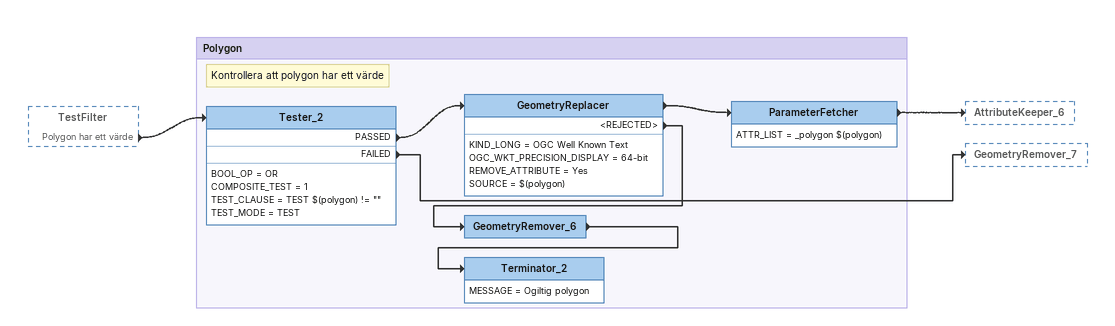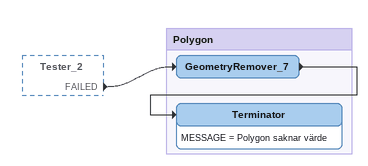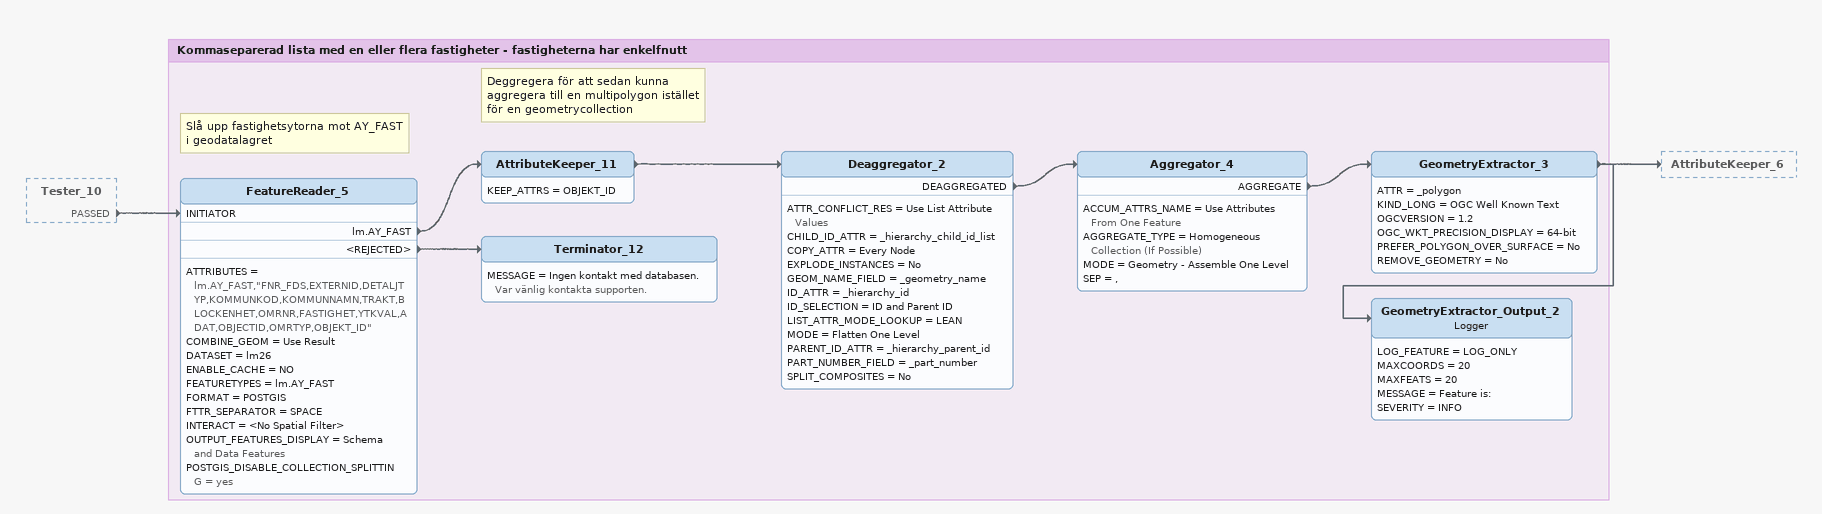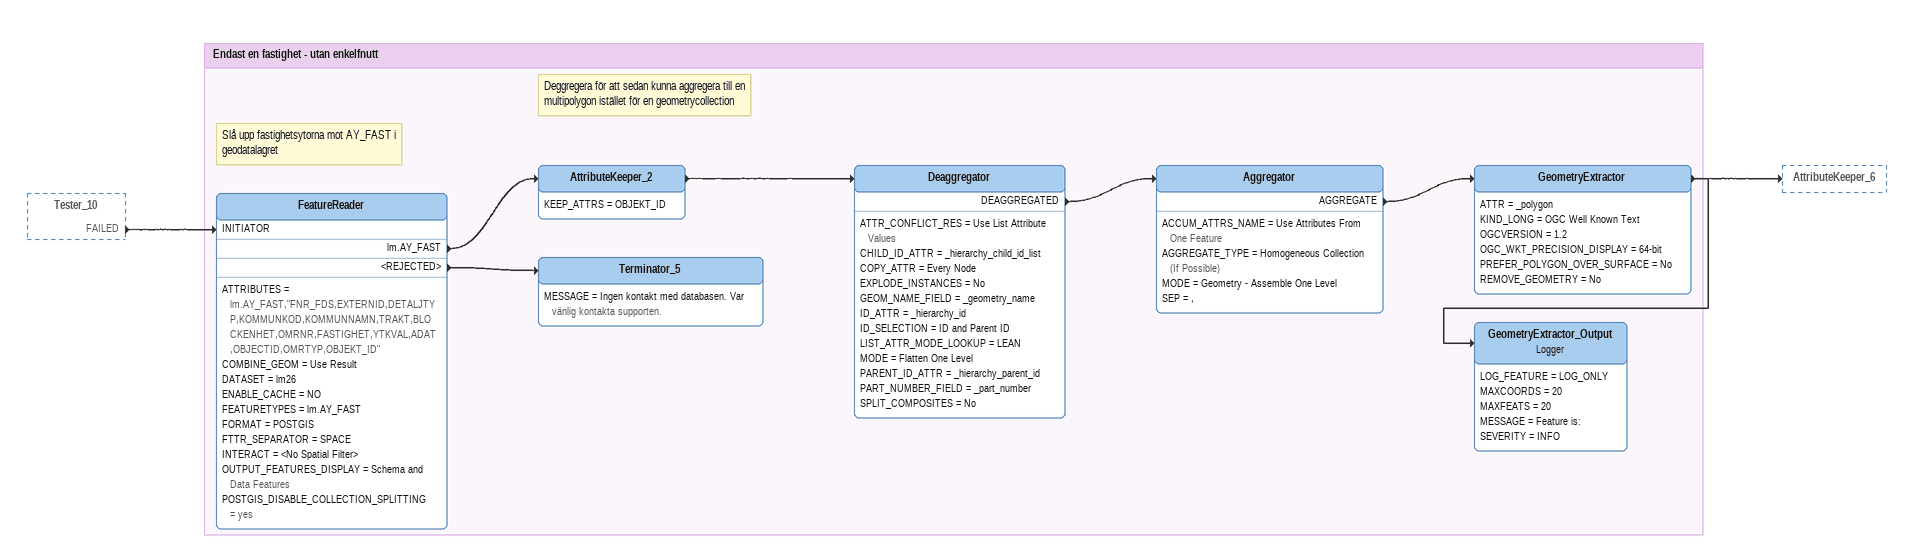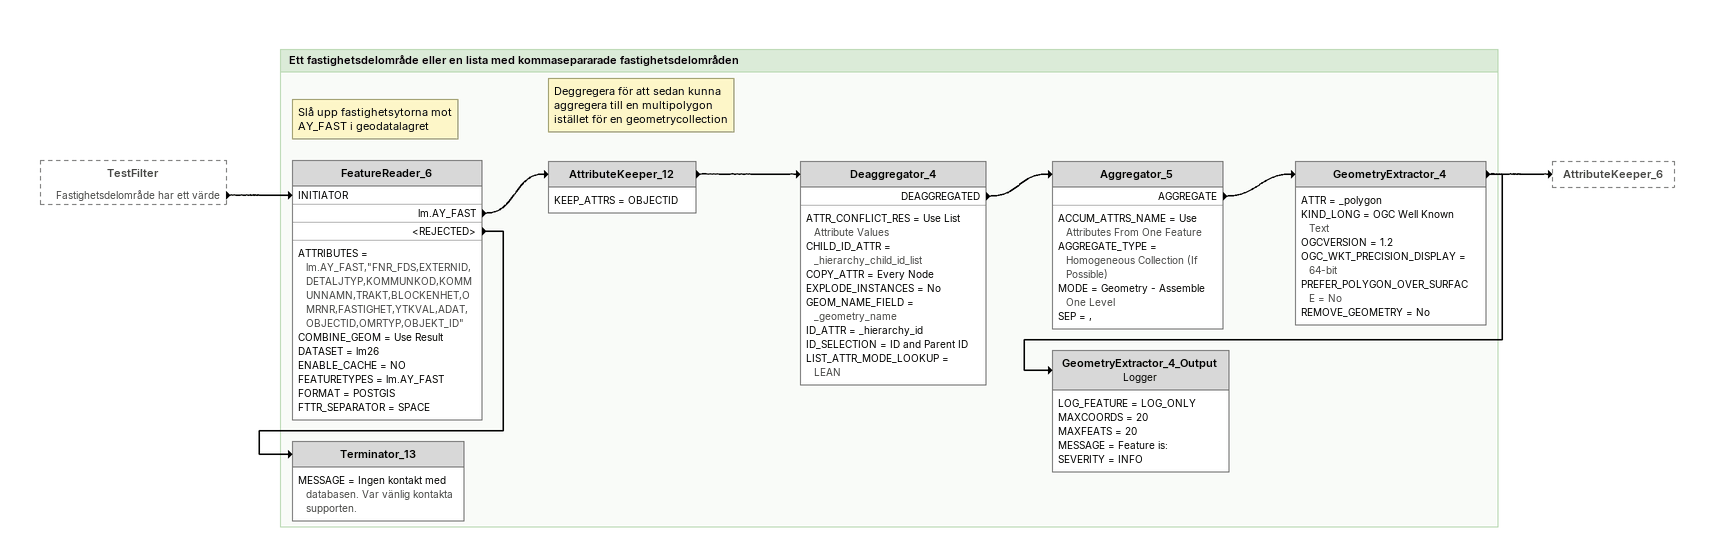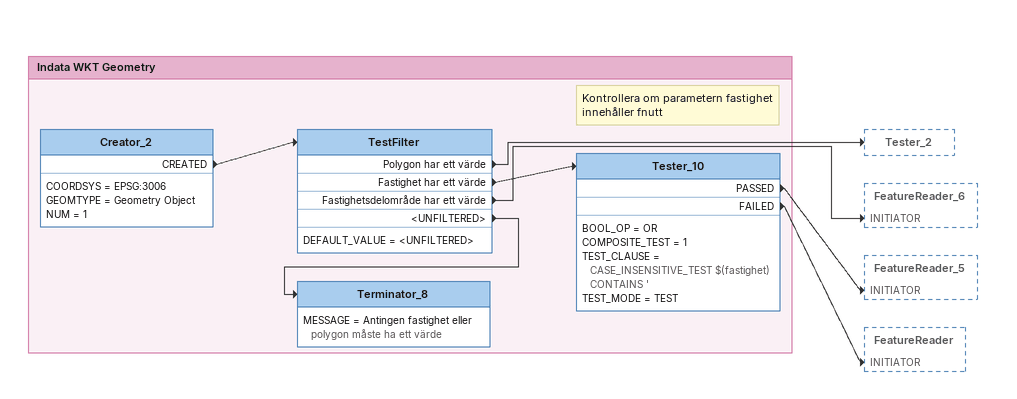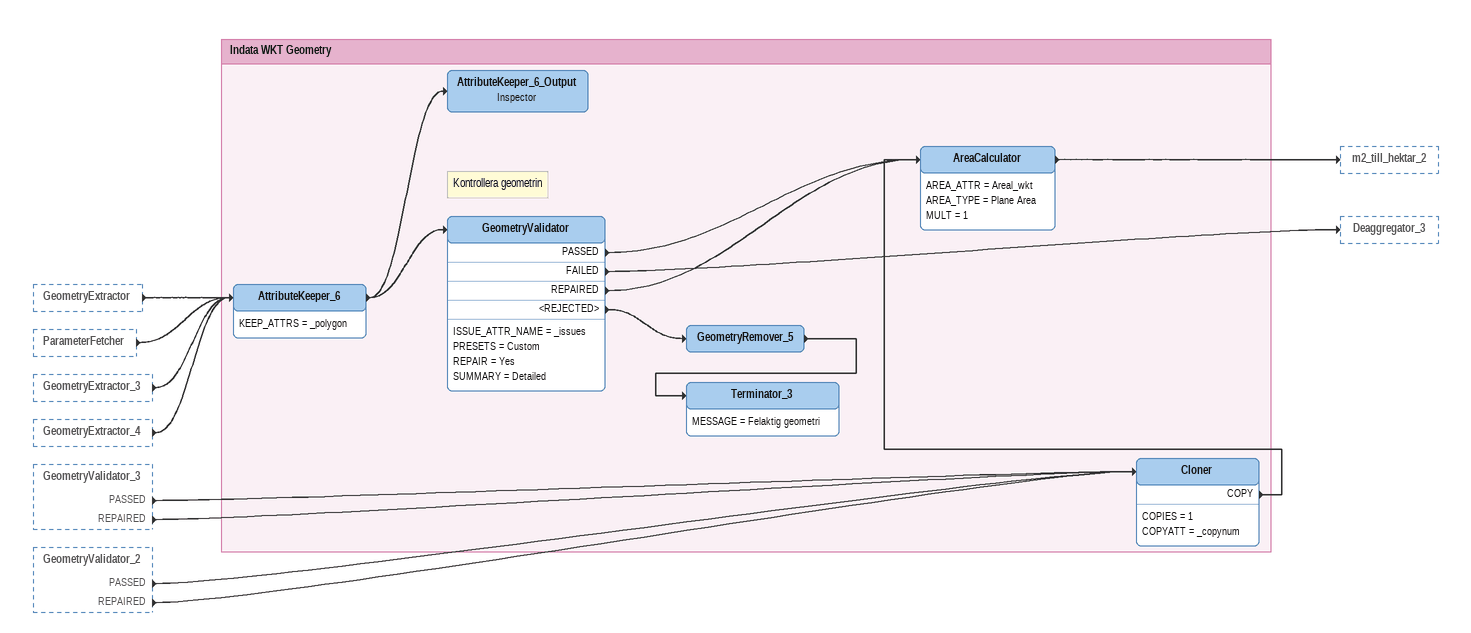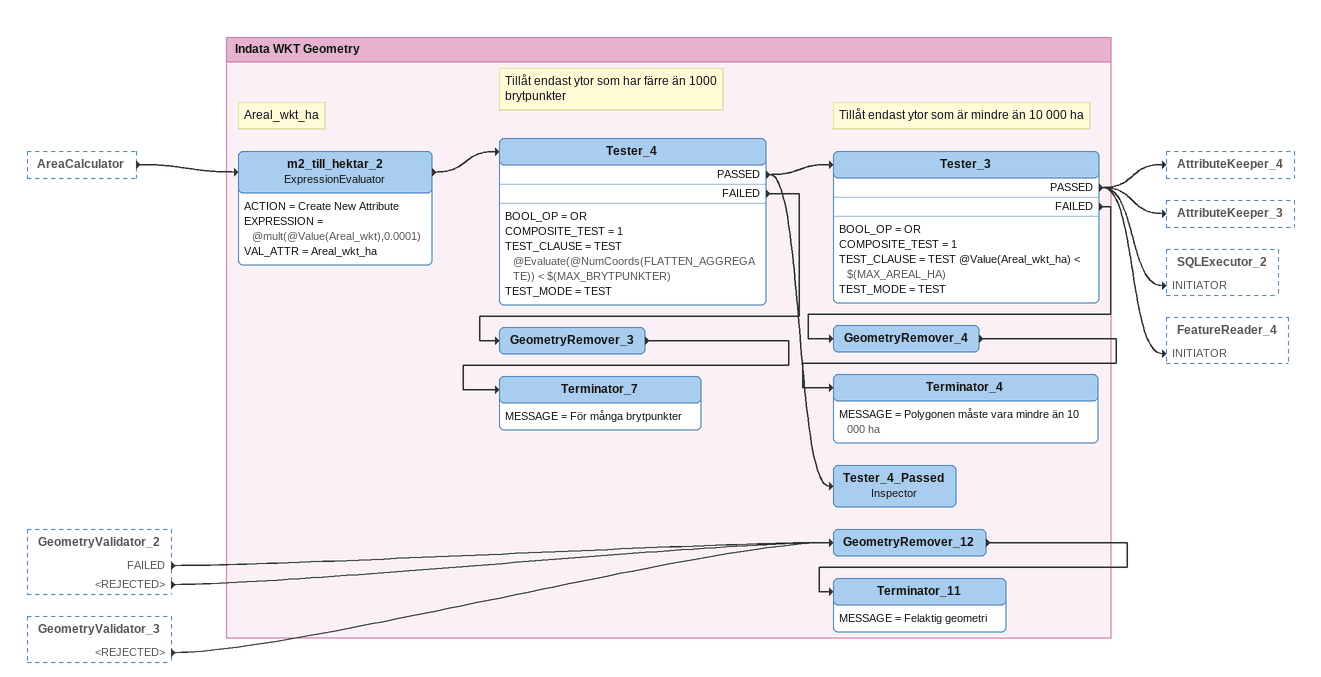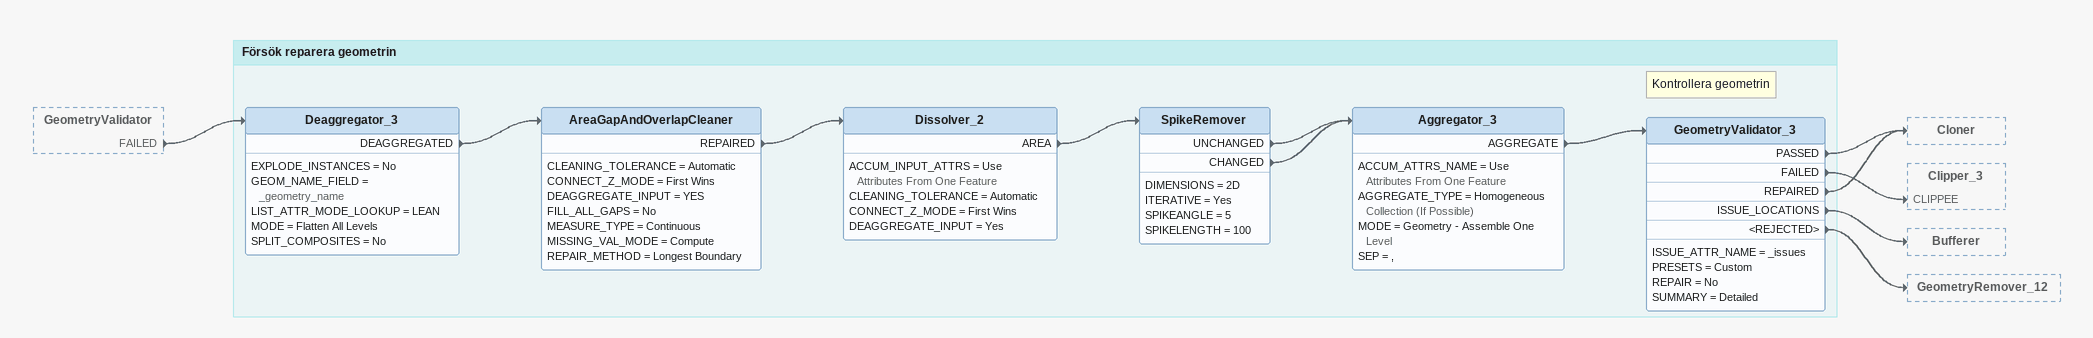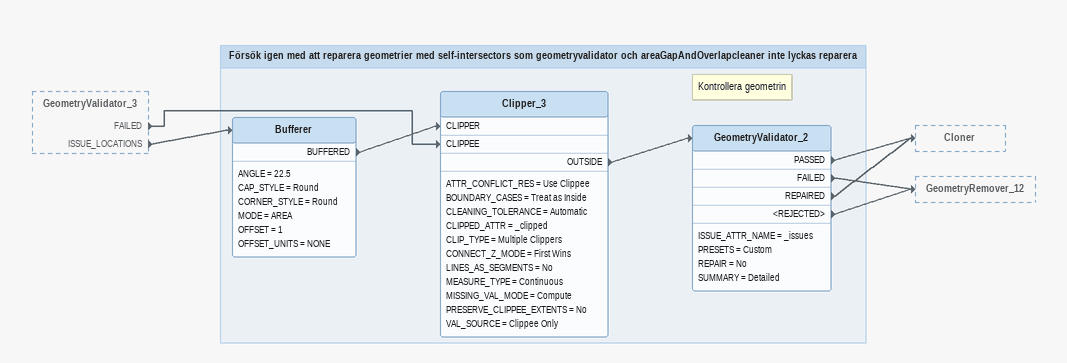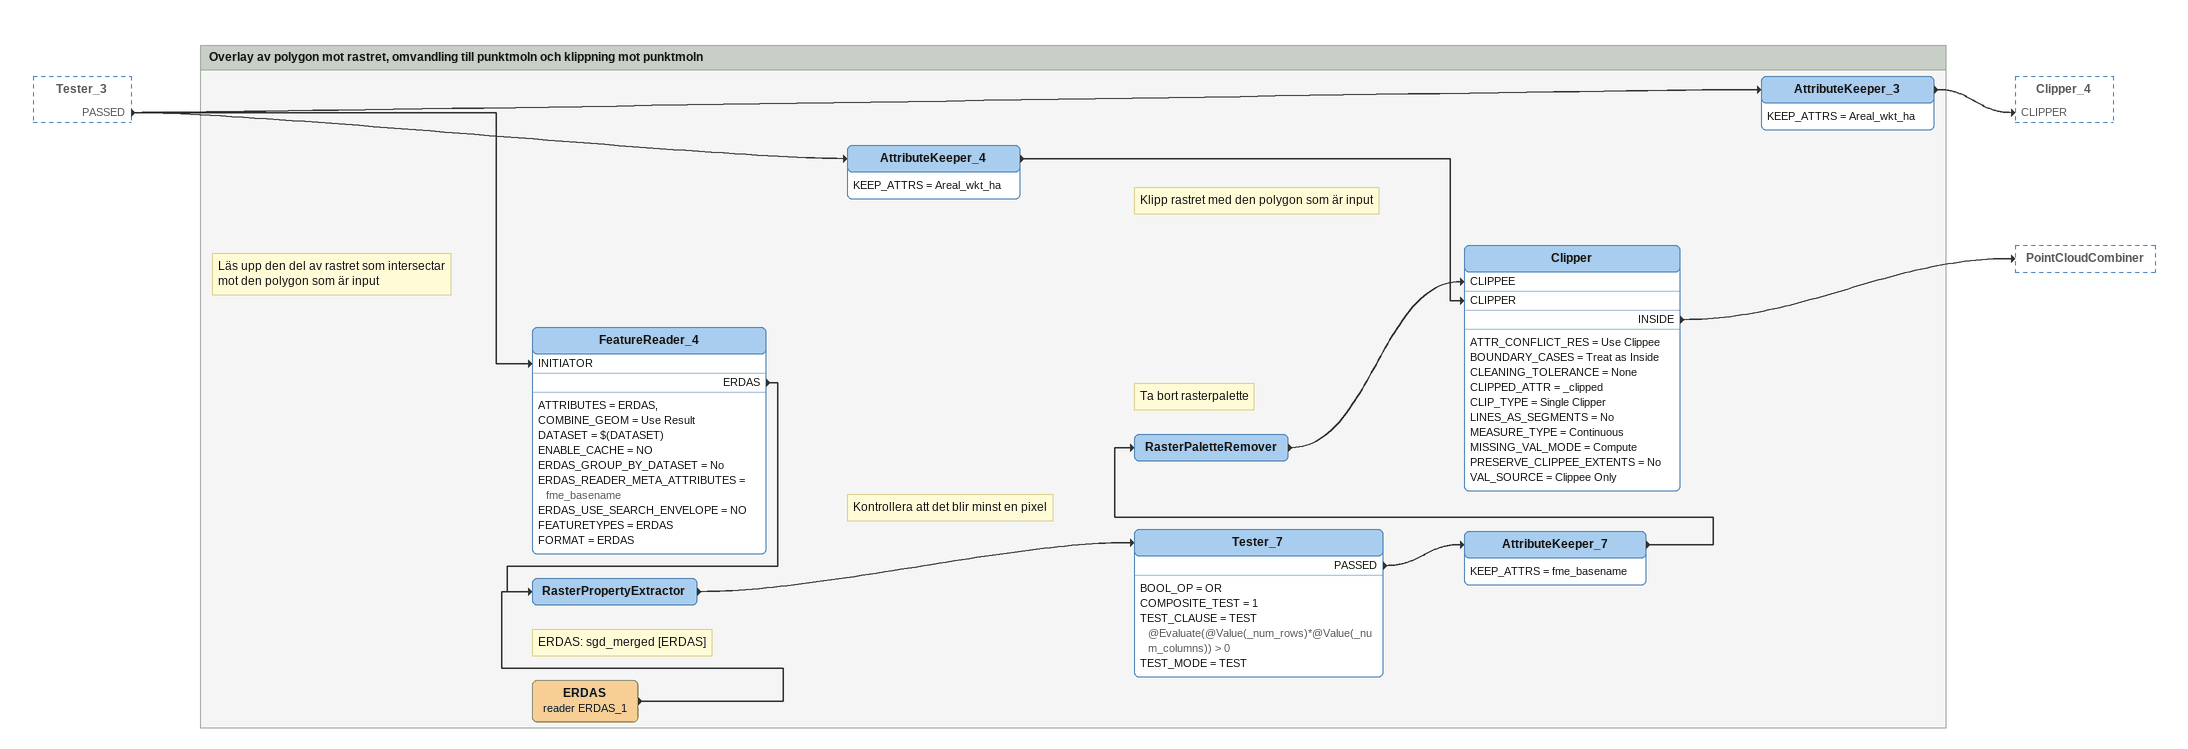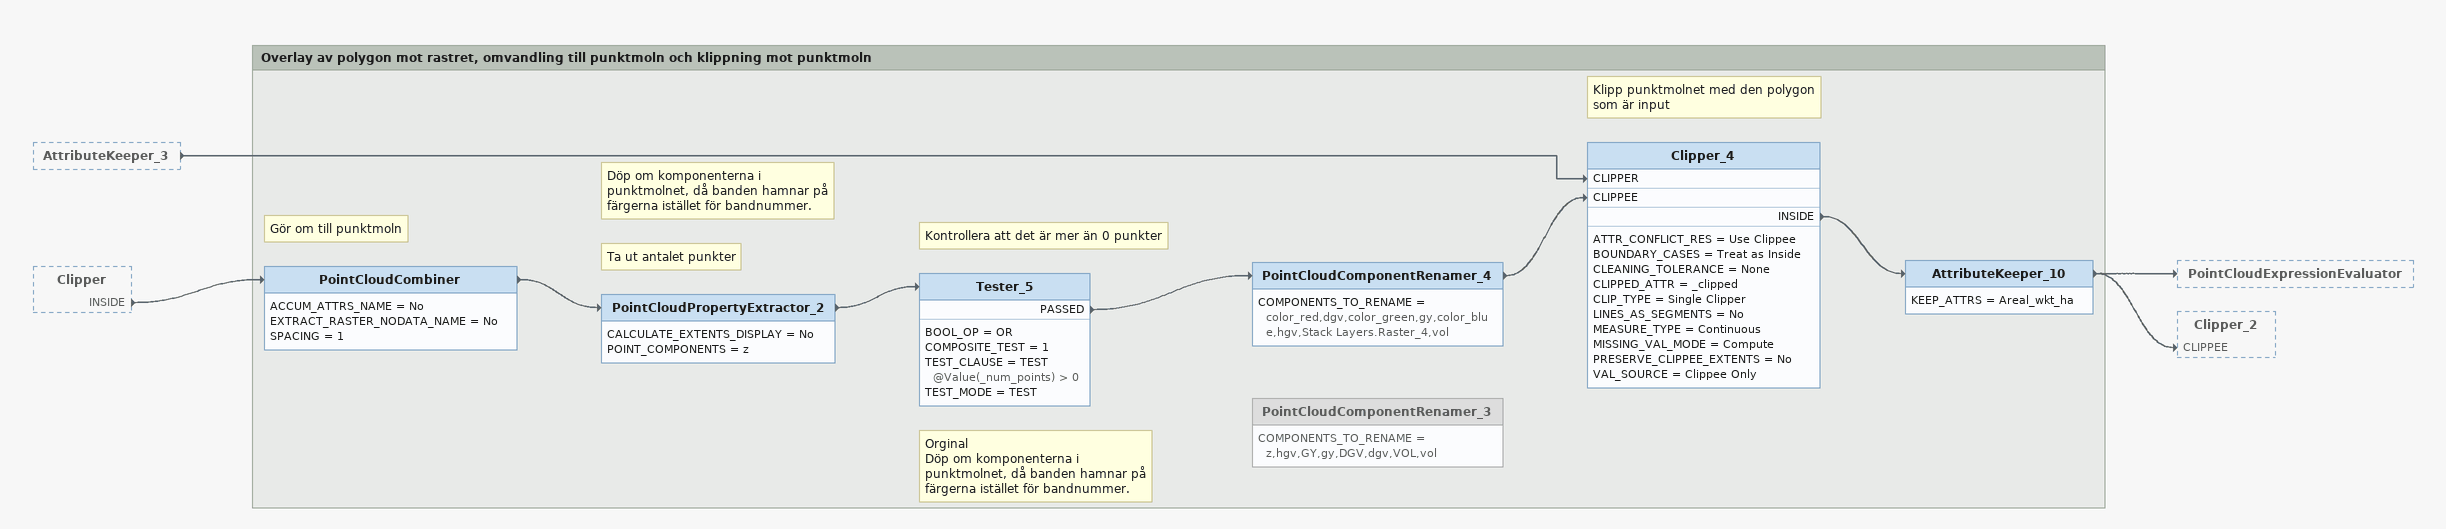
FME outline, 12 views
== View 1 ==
TestFilter [outside]
    Polygon har ett värde -> Tester_2

Bookmark: Polygon
Note: Kontrollera att polygon har ett värde
Tester_2
    BOOL_OP = OR
    COMPOSITE_TEST = 1
    TEST_CLAUSE = TEST $(polygon) != ""
    TEST_MODE = TEST
    PASSED -> GeometryReplacer
    FAILED -> GeometryRemover_7
GeometryReplacer
    KIND_LONG = OGC Well Known Text
    OGC_WKT_PRECISION_DISPLAY = 64-bit
    REMOVE_ATTRIBUTE = Yes
    SOURCE = $(polygon)
    -> ParameterFetcher
    <REJECTED> -> GeometryRemover_6
ParameterFetcher
    ATTR_LIST = _polygon $(polygon)
    -> AttributeKeeper_6
GeometryRemover_6
    -> Terminator_2
Terminator_2
    MESSAGE = Ogiltig polygon

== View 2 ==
Tester_2 [outside]
    FAILED -> GeometryRemover_7

Bookmark: Polygon
GeometryRemover_7
    -> Terminator
Terminator
    MESSAGE = Polygon saknar värde

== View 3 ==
Tester_10 [outside]
    PASSED -> FeatureReader_5 [INITIATOR]

Bookmark: Kommaseparerad lista med en eller flera fastigheter - fastigheterna har enkelfnutt
Note: Slå upp fastighetsytorna mot AY_FAST i geodatalagret
FeatureReader_5
    ATTRIBUTES = lm.AY_FAST,"FNR_FDS,EXTERNID,DETALJTYP,KOMMUNKOD,KOMMUNNAMN,TRAKT,BLOCKENHET,OMRNR,FASTIGHET,YTKVAL,ADAT,OBJECTID,OMRTYP,OBJEKT_ID"
    COMBINE_GEOM = Use Result
    DATASET = lm26
    ENABLE_CACHE = NO
    FEATURETYPES = lm.AY_FAST
    FORMAT = POSTGIS
    FTTR_SEPARATOR = SPACE
    INTERACT = <No Spatial Filter>
    OUTPUT_FEATURES_DISPLAY = Schema and Data Features
    POSTGIS_DISABLE_COLLECTION_SPLITTING = yes
    lm.AY_FAST -> AttributeKeeper_11
    <REJECTED> -> Terminator_12
AttributeKeeper_11
    KEEP_ATTRS = OBJEKT_ID
    -> Deaggregator_2
Note: Deggregera för att sedan kunna aggregera till en multipolygon istället för en geometrycollection
Deaggregator_2
    ATTR_CONFLICT_RES = Use List Attribute Values
    CHILD_ID_ATTR = _hierarchy_child_id_list
    COPY_ATTR = Every Node
    EXPLODE_INSTANCES = No
    GEOM_NAME_FIELD = _geometry_name
    ID_ATTR = _hierarchy_id
    ID_SELECTION = ID and Parent ID
    LIST_ATTR_MODE_LOOKUP = LEAN
    MODE = Flatten One Level
    PARENT_ID_ATTR = _hierarchy_parent_id
    PART_NUMBER_FIELD = _part_number
    SPLIT_COMPOSITES = No
    DEAGGREGATED -> Aggregator_4
Aggregator_4
    ACCUM_ATTRS_NAME = Use Attributes From One Feature
    AGGREGATE_TYPE = Homogeneous Collection (If Possible)
    MODE = Geometry - Assemble One Level
    SEP = ,
    AGGREGATE -> GeometryExtractor_3
GeometryExtractor_3
    ATTR = _polygon
    KIND_LONG = OGC Well Known Text
    OGCVERSION = 1.2
    OGC_WKT_PRECISION_DISPLAY = 64-bit
    PREFER_POLYGON_OVER_SURFACE = No
    REMOVE_GEOMETRY = No
    -> GeometryExtractor_Output_2
    -> AttributeKeeper_6
GeometryExtractor_Output_2: Logger
    LOG_FEATURE = LOG_ONLY
    MAXCOORDS = 20
    MAXFEATS = 20
    MESSAGE = Feature is:
    SEVERITY = INFO
Terminator_12
    MESSAGE = Ingen kontakt med databasen. Var vänlig kontakta supporten.

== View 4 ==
Tester_10 [outside]
    FAILED -> FeatureReader [INITIATOR]

Bookmark: Endast en fastighet - utan enkelfnutt
Note: Slå upp fastighetsytorna mot AY_FAST i geodatalagret
FeatureReader
    ATTRIBUTES = lm.AY_FAST,"FNR_FDS,EXTERNID,DETALJTYP,KOMMUNKOD,KOMMUNNAMN,TRAKT,BLOCKENHET,OMRNR,FASTIGHET,YTKVAL,ADAT,OBJECTID,OMRTYP,OBJEKT_ID"
    COMBINE_GEOM = Use Result
    DATASET = lm26
    ENABLE_CACHE = NO
    FEATURETYPES = lm.AY_FAST
    FORMAT = POSTGIS
    FTTR_SEPARATOR = SPACE
    INTERACT = <No Spatial Filter>
    OUTPUT_FEATURES_DISPLAY = Schema and Data Features
    POSTGIS_DISABLE_COLLECTION_SPLITTING = yes
    lm.AY_FAST -> AttributeKeeper_2
    <REJECTED> -> Terminator_5
AttributeKeeper_2
    KEEP_ATTRS = OBJEKT_ID
    -> Deaggregator
Note: Deggregera för att sedan kunna aggregera till en multipolygon istället för en geometrycollection
Deaggregator
    ATTR_CONFLICT_RES = Use List Attribute Values
    CHILD_ID_ATTR = _hierarchy_child_id_list
    COPY_ATTR = Every Node
    EXPLODE_INSTANCES = No
    GEOM_NAME_FIELD = _geometry_name
    ID_ATTR = _hierarchy_id
    ID_SELECTION = ID and Parent ID
    LIST_ATTR_MODE_LOOKUP = LEAN
    MODE = Flatten One Level
    PARENT_ID_ATTR = _hierarchy_parent_id
    PART_NUMBER_FIELD = _part_number
    SPLIT_COMPOSITES = No
    DEAGGREGATED -> Aggregator
Aggregator
    ACCUM_ATTRS_NAME = Use Attributes From One Feature
    AGGREGATE_TYPE = Homogeneous Collection (If Possible)
    MODE = Geometry - Assemble One Level
    SEP = ,
    AGGREGATE -> GeometryExtractor
GeometryExtractor
    ATTR = _polygon
    KIND_LONG = OGC Well Known Text
    OGCVERSION = 1.2
    OGC_WKT_PRECISION_DISPLAY = 64-bit
    PREFER_POLYGON_OVER_SURFACE = No
    REMOVE_GEOMETRY = No
    -> AttributeKeeper_6
    -> GeometryExtractor_Output
GeometryExtractor_Output: Logger
    LOG_FEATURE = LOG_ONLY
    MAXCOORDS = 20
    MAXFEATS = 20
    MESSAGE = Feature is:
    SEVERITY = INFO
Terminator_5
    MESSAGE = Ingen kontakt med databasen. Var vänlig kontakta supporten.

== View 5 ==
TestFilter [outside]
    Fastighetsdelområde har ett värde -> FeatureReader_6 [INITIATOR]

Bookmark: Ett fastighetsdelområde eller en lista med kommasepararade fastighetsdelområden
Note: Slå upp fastighetsytorna mot AY_FAST i geodatalagret
FeatureReader_6
    ATTRIBUTES = lm.AY_FAST,"FNR_FDS,EXTERNID,DETALJTYP,KOMMUNKOD,KOMMUNNAMN,TRAKT,BLOCKENHET,OMRNR,FASTIGHET,YTKVAL,ADAT,OBJECTID,OMRTYP,OBJEKT_ID"
    COMBINE_GEOM = Use Result
    DATASET = lm26
    ENABLE_CACHE = NO
    FEATURETYPES = lm.AY_FAST
    FORMAT = POSTGIS
    FTTR_SEPARATOR = SPACE
    lm.AY_FAST -> AttributeKeeper_12
    <REJECTED> -> Terminator_13
AttributeKeeper_12
    KEEP_ATTRS = OBJECTID
    -> Deaggregator_4
Note: Deggregera för att sedan kunna aggregera till en multipolygon istället för en geometrycollection
Deaggregator_4
    ATTR_CONFLICT_RES = Use List Attribute Values
    CHILD_ID_ATTR = _hierarchy_child_id_list
    COPY_ATTR = Every Node
    EXPLODE_INSTANCES = No
    GEOM_NAME_FIELD = _geometry_name
    ID_ATTR = _hierarchy_id
    ID_SELECTION = ID and Parent ID
    LIST_ATTR_MODE_LOOKUP = LEAN
    DEAGGREGATED -> Aggregator_5
Aggregator_5
    ACCUM_ATTRS_NAME = Use Attributes From One Feature
    AGGREGATE_TYPE = Homogeneous Collection (If Possible)
    MODE = Geometry - Assemble One Level
    SEP = ,
    AGGREGATE -> GeometryExtractor_4
GeometryExtractor_4
    ATTR = _polygon
    KIND_LONG = OGC Well Known Text
    OGCVERSION = 1.2
    OGC_WKT_PRECISION_DISPLAY = 64-bit
    PREFER_POLYGON_OVER_SURFACE = No
    REMOVE_GEOMETRY = No
    -> AttributeKeeper_6
    -> GeometryExtractor_4_Output
GeometryExtractor_4_Output: Logger
    LOG_FEATURE = LOG_ONLY
    MAXCOORDS = 20
    MAXFEATS = 20
    MESSAGE = Feature is:
    SEVERITY = INFO
Terminator_13
    MESSAGE = Ingen kontakt med databasen. Var vänlig kontakta supporten.

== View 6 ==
Bookmark: Indata WKT Geometry
Creator_2
    COORDSYS = EPSG:3006
    GEOMTYPE = Geometry Object
    NUM = 1
    CREATED -> TestFilter
TestFilter
    DEFAULT_VALUE = <UNFILTERED>
    Polygon har ett värde -> Tester_2
    Fastighet har ett värde -> Tester_10
    Fastighetsdelområde har ett värde -> FeatureReader_6 [INITIATOR]
    <UNFILTERED> -> Terminator_8
Note: Kontrollera om parametern fastighet innehåller fnutt
Tester_10
    BOOL_OP = OR
    COMPOSITE_TEST = 1
    TEST_CLAUSE = CASE_INSENSITIVE_TEST $(fastighet) CONTAINS '
    TEST_MODE = TEST
    PASSED -> FeatureReader_5 [INITIATOR]
    FAILED -> FeatureReader [INITIATOR]
Terminator_8
    MESSAGE = Antingen fastighet eller polygon måste ha ett värde

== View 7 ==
GeometryExtractor [outside]
    -> AttributeKeeper_6
ParameterFetcher [outside]
    -> AttributeKeeper_6
GeometryExtractor_3 [outside]
    -> AttributeKeeper_6
GeometryExtractor_4 [outside]
    -> AttributeKeeper_6
GeometryValidator_3 [outside]
    PASSED -> Cloner
    REPAIRED -> Cloner
GeometryValidator_2 [outside]
    PASSED -> Cloner
    REPAIRED -> Cloner

Bookmark: Indata WKT Geometry
AttributeKeeper_6
    KEEP_ATTRS = _polygon
    -> GeometryValidator
    -> AttributeKeeper_6_Output
AttributeKeeper_6_Output: Inspector
Note: Kontrollera geometrin
GeometryValidator
    ISSUE_ATTR_NAME = _issues
    PRESETS = Custom
    REPAIR = Yes
    SUMMARY = Detailed
    PASSED -> AreaCalculator
    FAILED -> Deaggregator_3
    REPAIRED -> AreaCalculator
    <REJECTED> -> GeometryRemover_5
GeometryRemover_5
    -> Terminator_3
Terminator_3
    MESSAGE = Felaktig geometri
Cloner
    COPIES = 1
    COPYATT = _copynum
    COPY -> AreaCalculator
AreaCalculator
    AREA_ATTR = Areal_wkt
    AREA_TYPE = Plane Area
    MULT = 1
    -> m2_till_hektar_2

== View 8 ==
AreaCalculator [outside]
    -> m2_till_hektar_2
GeometryValidator_2 [outside]
    FAILED -> GeometryRemover_12
    <REJECTED> -> GeometryRemover_12
GeometryValidator_3 [outside]
    <REJECTED> -> GeometryRemover_12

Bookmark: Indata WKT Geometry
Note: Areal_wkt_ha
m2_till_hektar_2: ExpressionEvaluator
    ACTION = Create New Attribute
    EXPRESSION = @mult(@Value(Areal_wkt),0.0001)
    VAL_ATTR = Areal_wkt_ha
    -> Tester_4
Note: Tillåt endast ytor som har färre än 1000 brytpunkter
Tester_4
    BOOL_OP = OR
    COMPOSITE_TEST = 1
    TEST_CLAUSE = TEST @Evaluate(@NumCoords(FLATTEN_AGGREGATE)) < $(MAX_BRYTPUNKTER)
    TEST_MODE = TEST
    PASSED -> Tester_3
    PASSED -> Tester_4_Passed
    FAILED -> GeometryRemover_3
Note: Tillåt endast ytor som är mindre än 10 000 ha
Tester_3
    BOOL_OP = OR
    COMPOSITE_TEST = 1
    TEST_CLAUSE = TEST @Value(Areal_wkt_ha) < $(MAX_AREAL_HA)
    TEST_MODE = TEST
    PASSED -> AttributeKeeper_4
    PASSED -> AttributeKeeper_3
    PASSED -> SQLExecutor_2 [INITIATOR]
    PASSED -> FeatureReader_4 [INITIATOR]
    FAILED -> GeometryRemover_4
GeometryRemover_4
    -> Terminator_4
Terminator_4
    MESSAGE = Polygonen måste vara mindre än 10 000 ha
GeometryRemover_3
    -> Terminator_7
Terminator_7
    MESSAGE = För många brytpunkter
Tester_4_Passed: Inspector
GeometryRemover_12
    -> Terminator_11
Terminator_11
    MESSAGE = Felaktig geometri

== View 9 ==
GeometryValidator [outside]
    FAILED -> Deaggregator_3

Bookmark: Försök reparera geometrin
Deaggregator_3
    EXPLODE_INSTANCES = No
    GEOM_NAME_FIELD = _geometry_name
    LIST_ATTR_MODE_LOOKUP = LEAN
    MODE = Flatten All Levels
    SPLIT_COMPOSITES = No
    DEAGGREGATED -> AreaGapAndOverlapCleaner
AreaGapAndOverlapCleaner
    CLEANING_TOLERANCE = Automatic
    CONNECT_Z_MODE = First Wins
    DEAGGREGATE_INPUT = YES
    FILL_ALL_GAPS = No
    MEASURE_TYPE = Continuous
    MISSING_VAL_MODE = Compute
    REPAIR_METHOD = Longest Boundary
    REPAIRED -> Dissolver_2
Dissolver_2
    ACCUM_INPUT_ATTRS = Use Attributes From One Feature
    CLEANING_TOLERANCE = Automatic
    CONNECT_Z_MODE = First Wins
    DEAGGREGATE_INPUT = Yes
    AREA -> SpikeRemover
SpikeRemover
    DIMENSIONS = 2D
    ITERATIVE = Yes
    SPIKEANGLE = 5
    SPIKELENGTH = 100
    UNCHANGED -> Aggregator_3
    CHANGED -> Aggregator_3
Aggregator_3
    ACCUM_ATTRS_NAME = Use Attributes From One Feature
    AGGREGATE_TYPE = Homogeneous Collection (If Possible)
    MODE = Geometry - Assemble One Level
    SEP = ,
    AGGREGATE -> GeometryValidator_3
Note: Kontrollera geometrin
GeometryValidator_3
    ISSUE_ATTR_NAME = _issues
    PRESETS = Custom
    REPAIR = No
    SUMMARY = Detailed
    PASSED -> Cloner
    FAILED -> Clipper_3 [CLIPPEE]
    REPAIRED -> Cloner
    ISSUE_LOCATIONS -> Bufferer
    <REJECTED> -> GeometryRemover_12

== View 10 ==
GeometryValidator_3 [outside]
    FAILED -> Clipper_3 [CLIPPEE]
    ISSUE_LOCATIONS -> Bufferer

Bookmark: Försök igen med att reparera geometrier med self-intersectors som geometryvalidator och areaGapAndOverlapcleaner inte lyckas reparera
Bufferer
    ANGLE = 22.5
    CAP_STYLE = Round
    CORNER_STYLE = Round
    MODE = AREA
    OFFSET = 1
    OFFSET_UNITS = NONE
    BUFFERED -> Clipper_3 [CLIPPER]
Clipper_3
    ATTR_CONFLICT_RES = Use Clippee
    BOUNDARY_CASES = Treat as Inside
    CLEANING_TOLERANCE = Automatic
    CLIPPED_ATTR = _clipped
    CLIP_TYPE = Multiple Clippers
    CONNECT_Z_MODE = First Wins
    LINES_AS_SEGMENTS = No
    MEASURE_TYPE = Continuous
    MISSING_VAL_MODE = Compute
    PRESERVE_CLIPPEE_EXTENTS = No
    VAL_SOURCE = Clippee Only
    OUTSIDE -> GeometryValidator_2
Note: Kontrollera geometrin
GeometryValidator_2
    ISSUE_ATTR_NAME = _issues
    PRESETS = Custom
    REPAIR = No
    SUMMARY = Detailed
    PASSED -> Cloner
    FAILED -> GeometryRemover_12
    REPAIRED -> Cloner
    <REJECTED> -> GeometryRemover_12

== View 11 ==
Tester_3 [outside]
    PASSED -> AttributeKeeper_4
    PASSED -> AttributeKeeper_3
    PASSED -> FeatureReader_4 [INITIATOR]

Bookmark: Overlay av polygon mot rastret, omvandling till punktmoln och klippning mot punktmoln
AttributeKeeper_3
    KEEP_ATTRS = Areal_wkt_ha
    -> Clipper_4 [CLIPPER]
AttributeKeeper_4
    KEEP_ATTRS = Areal_wkt_ha
    -> Clipper [CLIPPER]
Note: Läs upp den del av rastret som intersectar mot den polygon som är input
FeatureReader_4
    ATTRIBUTES = ERDAS,
    COMBINE_GEOM = Use Result
    DATASET = $(DATASET)
    ENABLE_CACHE = NO
    ERDAS_GROUP_BY_DATASET = No
    ERDAS_READER_META_ATTRIBUTES = fme_basename
    ERDAS_USE_SEARCH_ENVELOPE = NO
    FEATURETYPES = ERDAS
    FORMAT = ERDAS
    ERDAS -> RasterPropertyExtractor
Note: ERDAS: sgd_merged [ERDAS]
ERDAS (reader ERDAS_1)
    -> RasterPropertyExtractor
RasterPropertyExtractor
    -> Tester_7
Note: Kontrollera att det blir minst en pixel
Tester_7
    BOOL_OP = OR
    COMPOSITE_TEST = 1
    TEST_CLAUSE = TEST @Evaluate(@Value(_num_rows)*@Value(_num_columns)) > 0
    TEST_MODE = TEST
    PASSED -> AttributeKeeper_7
AttributeKeeper_7
    KEEP_ATTRS = fme_basename
    -> RasterPaletteRemover
Note: Ta bort rasterpalette
RasterPaletteRemover
    -> Clipper [CLIPPEE]
Note: Klipp rastret med den polygon som är input
Clipper
    ATTR_CONFLICT_RES = Use Clippee
    BOUNDARY_CASES = Treat as Inside
    CLEANING_TOLERANCE = None
    CLIPPED_ATTR = _clipped
    CLIP_TYPE = Single Clipper
    LINES_AS_SEGMENTS = No
    MEASURE_TYPE = Continuous
    MISSING_VAL_MODE = Compute
    PRESERVE_CLIPPEE_EXTENTS = No
    VAL_SOURCE = Clippee Only
    INSIDE -> PointCloudCombiner

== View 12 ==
AttributeKeeper_3 [outside]
    -> Clipper_4 [CLIPPER]
Clipper [outside]
    INSIDE -> PointCloudCombiner

Bookmark: Overlay av polygon mot rastret, omvandling till punktmoln och klippning mot punktmoln
Note: Gör om till punktmoln
PointCloudCombiner
    ACCUM_ATTRS_NAME = No
    EXTRACT_RASTER_NODATA_NAME = No
    SPACING = 1
    -> PointCloudPropertyExtractor_2
Note: Ta ut antalet punkter
PointCloudPropertyExtractor_2
    CALCULATE_EXTENTS_DISPLAY = No
    POINT_COMPONENTS = z
    -> Tester_5
Note: Kontrollera att det är mer än 0 punkter
Tester_5
    BOOL_OP = OR
    COMPOSITE_TEST = 1
    TEST_CLAUSE = TEST @Value(_num_points) > 0
    TEST_MODE = TEST
    PASSED -> PointCloudComponentRenamer_4
Note: Döp om komponenterna i punktmolnet, då banden hamnar på färgerna istället för bandnummer.
PointCloudComponentRenamer_4
    COMPONENTS_TO_RENAME = color_red,dgv,color_green,gy,color_blue,hgv,Stack Layers.Raster_4,vol
    -> Clipper_4 [CLIPPEE]
Note: Klipp punktmolnet med den polygon som är input
Clipper_4
    ATTR_CONFLICT_RES = Use Clippee
    BOUNDARY_CASES = Treat as Inside
    CLEANING_TOLERANCE = None
    CLIPPED_ATTR = _clipped
    CLIP_TYPE = Single Clipper
    LINES_AS_SEGMENTS = No
    MEASURE_TYPE = Continuous
    MISSING_VAL_MODE = Compute
    PRESERVE_CLIPPEE_EXTENTS = No
    VAL_SOURCE = Clippee Only
    INSIDE -> AttributeKeeper_10
AttributeKeeper_10
    KEEP_ATTRS = Areal_wkt_ha
    -> PointCloudExpressionEvaluator
    -> Clipper_2 [CLIPPEE]
Note: Orginal / Döp om komponenterna i punktmolnet, då banden hamnar på färgerna istället för bandnummer.
PointCloudComponentRenamer_3 [off]
    COMPONENTS_TO_RENAME = z,hgv,GY,gy,DGV,dgv,VOL,vol
